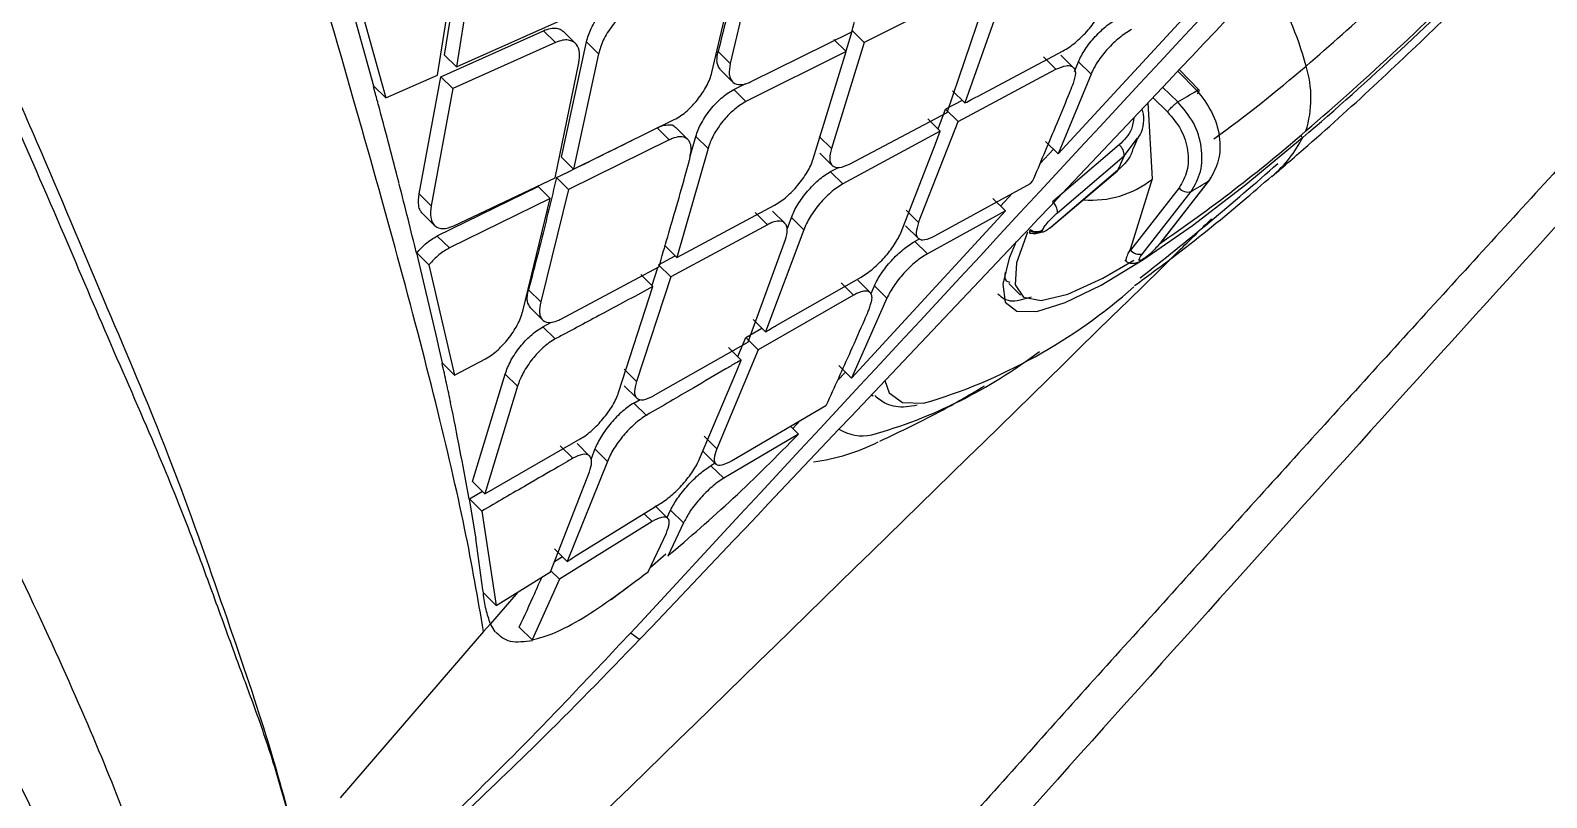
# Model space of a CAD drawing. Extents: x 525 to 613, y 487 to 635.
# Drawn here: x 533.946 to 535.733, y 576.148 to 577.052 of the extents above; entities that cross this region are included whole.
import ezdxf

# ---------------------------------------------------------------- set-up
doc = ezdxf.new("R2010")
doc.units = 0
doc.header["$MEASUREMENT"] = 0
doc.layers.add('1', color=4, linetype='Continuous')
doc.layers.add('STD TEST', color=3, linetype='Continuous')

# ---------------------------------------------------------------- blocks, each defined once
blk = doc.blocks.new('2023 VANGUARD')
at = {"layer": '1', "color": 3, "linetype": 'Continuous', "lineweight": 25}
for p, q in [((-34.5256, -15.6681), (-34.5028, -15.5259)), ((-34.6089, -15.7047), (-34.6525, -15.5474)), ((-34.5338, -15.692), (-34.5113, -15.5494)), ((-34.4887, -15.5399), (-34.5115, -15.6821)), ((-34.2106, -15.6885), (-34.1792, -15.5547)), ((-34.1572, -15.5446), (-34.189, -15.678)), ((-34.6384, -15.5614), (-34.5948, -15.7187)), ((-33.8028, -15.7845), (-33.624, -15.5906)), ((-33.9145, -15.5945), (-34.0311, -15.6532)), ((-33.8696, -15.6022), (-33.9125, -15.7246)), ((-34.5115, -15.6821), (-34.3889, -15.6276)), ((-33.9334, -15.7358), (-33.8919, -15.6133)), ((-34.53, -15.6937), (-34.409, -15.6394)), ((-34.3948, -15.6534), (-34.409, -15.6394)), ((-34.3713, -15.6545), (-34.3854, -15.6405)), ((-34.1642, -15.6994), (-34.0458, -15.6406)), ((-34.0455, -15.639), (-34.053, -15.6635)), ((-34.0455, -15.639), (-34.0311, -15.6532)), ((-34.3948, -15.6534), (-34.5159, -15.7077)), ((-34.3879, -15.7883), (-34.3583, -15.6527)), ((-34.3441, -15.6667), (-34.3583, -15.6527)), ((-34.189, -15.678), (-34.2032, -15.6639)), ((-34.0525, -15.6639), (-34.1705, -15.723)), ((-34.0912, -15.7906), (-34.0525, -15.6639)), ((-34.0311, -15.6532), (-34.0698, -15.7782)), ((-34.0525, -15.6639), (-34.0669, -15.6497)), ((-33.8979, -15.7168), (-33.7969, -15.6631)), ((-34.5115, -15.6821), (-34.5256, -15.6681)), ((-34.3953, -15.8129), (-34.3672, -15.6771)), ((-34.3441, -15.6667), (-34.3737, -15.8024)), ((-33.8053, -15.6848), (-33.8199, -15.6704)), ((-33.7849, -15.6828), (-33.7995, -15.6683)), ((-33.7833, -15.6874), (-33.7787, -15.676)), ((-33.764, -15.6905), (-33.7787, -15.676)), ((-34.5948, -15.7187), (-34.5338, -15.692)), ((-34.5555, -15.8318), (-34.53, -15.6937)), ((-34.5159, -15.7077), (-34.53, -15.6937)), ((-34.2006, -15.6856), (-34.1863, -15.6997)), ((-33.9206, -15.7465), (-33.8053, -15.6848)), ((-33.764, -15.6905), (-33.8028, -15.7845)), ((-33.6395, -15.7099), (-33.6617, -15.687)), ((-33.6367, -15.7095), (-33.6601, -15.6853)), ((-34.5948, -15.7187), (-34.6089, -15.7047)), ((-34.5159, -15.7077), (-34.5413, -15.8458)), ((-34.1848, -15.7089), (-34.1705, -15.7017)), ((-34.1705, -15.723), (-34.1848, -15.7089)), ((-33.9125, -15.7246), (-33.927, -15.7102)), ((-33.6797, -15.706), (-33.6618, -15.7234)), ((-34.0485, -15.7966), (-33.9334, -15.7358)), ((-33.9441, -15.7551), (-33.9353, -15.732)), ((-33.9156, -15.7215), (-33.9353, -15.732)), ((-33.9353, -15.732), (-33.9206, -15.7465)), ((-33.697, -15.7244), (-33.6918, -15.8141)), ((-33.6912, -15.7183), (-33.6739, -15.7351)), ((-34.3737, -15.8024), (-34.2549, -15.7441)), ((-34.2389, -15.7677), (-34.2532, -15.7535)), ((-33.9671, -15.8654), (-33.9206, -15.7465)), ((-33.9415, -15.7578), (-33.9561, -15.7433)), ((-34.2609, -15.7681), (-34.3793, -15.8267)), ((-34.2752, -15.754), (-34.2609, -15.7681)), ((-34.2362, -15.7874), (-34.2295, -15.7641)), ((-34.2151, -15.7783), (-34.2295, -15.7641)), ((-34.0698, -15.7782), (-34.0843, -15.7639)), ((-33.9415, -15.7578), (-34.0562, -15.82)), ((-33.947, -15.7726), (-33.9415, -15.7578)), ((-33.8176, -15.7699), (-33.8028, -15.7845)), ((-33.7249, -15.7869), (-33.7091, -15.7662)), ((-33.5147, -15.7654), (-33.5172, -15.7629)), ((-34.3879, -15.7883), (-34.3737, -15.8024)), ((-34.2151, -15.7783), (-34.252, -15.9066)), ((-34.0834, -15.7838), (-34.0688, -15.7982)), ((-33.9877, -15.8768), (-33.947, -15.7726)), ((-33.8081, -15.7792), (-33.8241, -15.7964)), ((-33.7307, -15.7741), (-33.8093, -15.8411)), ((-33.8035, -15.8539), (-33.7249, -15.7869)), ((-34.0708, -15.8055), (-34.0615, -15.8005)), ((-34.0562, -15.82), (-34.0708, -15.8056)), ((-33.8116, -15.8715), (-33.733, -15.8045)), ((-33.7324, -15.8037), (-33.811, -15.8708)), ((-33.7324, -15.8037), (-33.733, -15.8045)), ((-34.5341, -15.8813), (-34.4151, -15.8232)), ((-34.5147, -15.8695), (-34.3953, -15.8129)), ((-34.4009, -15.8373), (-34.4151, -15.8232)), ((-34.3793, -15.8267), (-34.3936, -15.8126)), ((-33.9479, -15.8812), (-33.8351, -15.8195)), ((-33.8351, -15.8195), (-33.8328, -15.8169)), ((-33.6918, -15.8141), (-33.718, -15.8974)), ((-33.6603, -15.8246), (-33.7175, -15.8979)), ((-33.6251, -15.8161), (-33.6823, -15.8894)), ((-33.6812, -15.8885), (-33.624, -15.8152)), ((-34.5413, -15.8458), (-34.5555, -15.8318)), ((-34.4009, -15.8373), (-34.5198, -15.8954)), ((-34.4333, -15.9701), (-34.4009, -15.8373)), ((-34.3793, -15.8267), (-34.4122, -15.9591)), ((-33.8796, -15.8371), (-33.8648, -15.8517)), ((-33.8568, -15.8313), (-33.8705, -15.846)), ((-33.7034, -15.9023), (-33.6462, -15.829)), ((-34.5515, -15.8548), (-34.5373, -15.8688)), ((-34.252, -15.9066), (-34.1367, -15.845)), ((-34.1452, -15.8681), (-34.1598, -15.8538)), ((-34.1246, -15.8663), (-34.1392, -15.8519)), ((-34.122, -15.8732), (-34.1169, -15.8594)), ((-34.1022, -15.8739), (-34.1169, -15.8594)), ((-34.0461, -16.0488), (-33.8648, -15.8517)), ((-33.9818, -15.8508), (-33.9671, -15.8654)), ((-33.8648, -15.8517), (-33.9568, -15.9023)), ((-34.1452, -15.8681), (-34.259, -15.9296)), ((-34.1022, -15.8739), (-34.1473, -15.9942)), ((-33.9824, -15.8692), (-33.9677, -15.8838)), ((-33.8359, -15.8746), (-33.8355, -15.8737)), ((-33.8211, -15.8744), (-33.8207, -15.8736)), ((-34.5198, -15.8954), (-34.534, -15.8814)), ((-34.2665, -15.8923), (-34.252, -15.9066)), ((-34.1677, -16.006), (-34.124, -15.8855)), ((-33.9658, -15.8845), (-33.9716, -15.8877)), ((-33.9568, -15.9023), (-33.9716, -15.8877)), ((-34.5581, -15.9012), (-34.5439, -15.9153)), ((-34.5342, -16.0029), (-34.5581, -15.9013)), ((-34.2736, -15.9153), (-34.254, -15.9047)), ((-33.718, -15.8974), (-33.7202, -15.9016)), ((-33.7202, -15.9016), (-33.7175, -15.8979)), ((-33.7175, -15.8979), (-33.718, -15.8974)), ((-33.7054, -15.9108), (-33.7044, -15.9102)), ((-33.7023, -15.9083), (-33.7033, -15.9089)), ((-34.5439, -15.9153), (-34.5137, -16.0452)), ((-34.3886, -15.9792), (-34.273, -15.9178)), ((-34.2591, -15.9296), (-34.2995, -16.0529)), ((-34.28, -15.9409), (-34.2944, -15.9266)), ((-34.2747, -15.9187), (-34.2813, -15.9395)), ((-34.2736, -15.9153), (-34.259, -15.9296)), ((-34.1347, -15.9869), (-34.0348, -15.9297)), ((-34.4122, -15.9591), (-34.4266, -15.9449)), ((-34.3204, -16.0657), (-34.28, -15.9409)), ((-34.0436, -15.951), (-34.0583, -15.9364)), ((-34.024, -15.9481), (-34.0388, -15.9335)), ((-34.0235, -15.9498), (-34.0192, -15.94)), ((-34.0044, -15.9546), (-34.0192, -15.94)), ((-33.8608, -15.9375), (-33.8469, -15.9509)), ((-34.4244, -15.966), (-34.41, -15.9803)), ((-34.0436, -15.951), (-34.1559, -16.0156)), ((-34.0044, -15.9546), (-34.0461, -16.0488)), ((-34.4096, -15.9884), (-34.3994, -15.9829)), ((-34.1473, -15.9942), (-34.1621, -15.9796)), ((-34.5326, -16.0103), (-34.5342, -16.0029)), ((-34.3951, -16.0027), (-34.4096, -15.9884)), ((-34.1802, -16.0235), (-34.1707, -16.001)), ((-34.1707, -16.001), (-34.1516, -15.9899)), ((-34.1559, -16.0156), (-34.1707, -16.001)), ((-34.528, -16.0309), (-34.5326, -16.0103)), ((-34.2796, -16.0698), (-34.1676, -16.006)), ((-34.1559, -16.0156), (-34.2049, -16.132)), ((-34.1762, -16.0275), (-34.191, -16.0128)), ((-34.5137, -16.0452), (-34.528, -16.031)), ((-34.5137, -16.0452), (-34.4772, -16.026)), ((-34.2995, -16.0529), (-34.3141, -16.0384)), ((-34.1814, -16.0404), (-34.1762, -16.0275)), ((-34.0461, -16.0488), (-34.061, -16.034)), ((-34.4926, -16.1706), (-34.4539, -16.044)), ((-34.4394, -16.0583), (-34.4539, -16.044)), ((-34.225, -16.144), (-34.1814, -16.0404)), ((-34.0533, -16.0417), (-34.0627, -16.0518)), ((-34.4394, -16.0583), (-34.4779, -16.185)), ((-34.3139, -16.0577), (-34.2992, -16.0722)), ((-34.3026, -16.0782), (-34.2952, -16.0738)), ((-34.022, -16.0684), (-34.0206, -16.0696)), ((-34.2878, -16.0927), (-34.3026, -16.0782)), ((-34.1874, -16.1462), (-34.0762, -16.081)), ((-34.0756, -16.0804), (-34.0762, -16.081)), ((-34.1084, -16.1147), (-34.1178, -16.1054)), ((-34.1065, -16.0988), (-34.1152, -16.1081)), ((-34.4779, -16.185), (-34.3656, -16.1204)), ((-34.3892, -16.1287), (-34.3745, -16.1433)), ((-34.3547, -16.1406), (-34.3694, -16.126)), ((-34.2049, -16.132), (-34.2198, -16.1173)), ((-34.1084, -16.1147), (-34.1967, -16.1668)), ((-34.3484, -16.1323), (-34.3529, -16.1438)), ((-34.3336, -16.1469), (-34.3484, -16.1323)), ((-34.2212, -16.1349), (-34.2063, -16.1497)), ((-34.4008, -16.2772), (-34.3547, -16.1592)), ((-34.3336, -16.1469), (-34.3811, -16.2648)), ((-34.2069, -16.1491), (-34.2117, -16.152)), ((-34.1967, -16.1668), (-34.2117, -16.152)), ((-34.4963, -16.191), (-34.4809, -16.1821)), ((-34.4779, -16.185), (-34.4925, -16.1706)), ((-34.489, -16.2338), (-34.4962, -16.1911)), ((-34.4816, -16.2055), (-34.4962, -16.1911)), ((-34.3704, -16.258), (-34.2719, -16.1971)), ((-34.2625, -16.2141), (-34.2775, -16.1992)), ((-34.4816, -16.2055), (-34.4648, -16.3168)), ((-34.2811, -16.2178), (-34.3902, -16.2857)), ((-34.2811, -16.2178), (-34.2905, -16.2086)), ((-34.2634, -16.2132), (-34.2593, -16.2044)), ((-34.2442, -16.2193), (-34.2593, -16.2044)), ((-34.4884, -16.2379), (-34.4891, -16.2337)), ((-34.2856, -16.277), (-34.2642, -16.2314)), ((-34.2442, -16.2193), (-34.2626, -16.2585)), ((-34.4803, -16.2981), (-34.4886, -16.2378)), ((-34.3811, -16.2648), (-34.3961, -16.2499)), ((-34.3867, -16.2592), (-34.3961, -16.2651)), ((-34.2648, -16.2564), (-34.2837, -16.2729)), ((-34.4648, -16.3168), (-34.4008, -16.2772)), ((-34.3902, -16.2857), (-34.4223, -16.3573)), ((-34.3902, -16.2857), (-34.4003, -16.2758)), ((-34.4797, -16.302), (-34.4804, -16.298)), ((-34.4648, -16.3168), (-34.4797, -16.302)), ((-34.4391, -16.3009), (-34.4714, -16.3383)), ((-34.308, -16.2941), (-34.3294, -16.3101)), ((-34.4715, -16.3382), (-34.4795, -16.3475)), ((-34.4657, -16.3479), (-34.4715, -16.3382)), ((-34.4223, -16.3573), (-34.4375, -16.3423)), ((-34.2948, -16.3366), (-34.3065, -16.3492)), ((-34.4795, -16.3475), (-34.6483, -16.5432))]:
    blk.add_line(p, q, dxfattribs=at)
at = {"layer": '1', "color": 3, "linetype": 'Continuous', "lineweight": 25, "flags": 128}
for points in [[(-33.8523, -15.8877), (-33.8604, -15.9074), (-33.868, -15.9382), (-33.865, -15.9593), (-33.8515, -15.97), (-33.8277, -15.9702), (-33.7943, -15.9598), (-33.752, -15.9391), (-33.7017, -15.9085), (-33.6444, -15.8688), (-33.5817, -15.8207), (-33.5147, -15.7654)], [(-33.8388, -15.8769), (-33.8516, -15.9129), (-33.8532, -15.9387), (-33.8434, -15.9536), (-33.8226, -15.9573), (-33.7912, -15.9497), (-33.75, -15.9309), (-33.7136, -15.9099)], [(-33.6812, -15.8885), (-33.6813, -15.8886), (-33.6823, -15.8894)], [(-33.7023, -15.9083), (-33.7035, -15.9095), (-33.7044, -15.9102)], [(-34.0068, -16.0515), (-34.0018, -16.0663), (-33.9861, -16.0775), (-33.9613, -16.0785)]]:
    blk.add_lwpolyline(points, dxfattribs=at)
at = {"layer": '1', "color": 3, "linetype": 'Continuous', "lineweight": 25}
for centre, radius, start, end in [((-35.2878, -13.6077), 2.7308, 310.5996, 315.3722), ((-35.8475, -13.0465), 3.5826, 310.6298, 315.5795), ((-35.7483, -13.1477), 3.4376, 310.6051, 315.4367), ((-33.8958, -15.7847), 0.3988, 15.0466, 31.2214), ((-34.6109, -14.4016), 1.6875, 305.9902, 310.6913), ((-33.6326, -15.719), 0.1277, 342.413, 17.2353), ((-33.9127, -15.2854), 0.5048, 299.8019, 302.7594), ((-34.7452, -14.3345), 1.8838, 304.3087, 310.936), ((-33.6508, -15.6949), 0.1533, 310.9035, 332.6377), ((-33.5015, -15.8974), 0.2492, 153.6731, 157.9105), ((-33.7403, -15.7862), 0.0154, 357.3974, 51.7686), ((-35.8546, -13.1783), 3.4916, 307.9732, 311.4339), ((-33.7631, -15.7244), 0.1147, 265.064, 308.4684), ((-33.65, -15.8162), 0.0133, 219.174, 286.3598), ((-33.9478, -15.3087), 0.6013, 300.1035, 302.458), ((-33.6274, -15.8125), 0.00425, 302.457, 1.5211), ((-33.8189, -15.8532), 0.0154, 357.397, 51.7679), ((-33.8286, -15.8648), 0.0122, 233.1061, 308.0185), ((-33.8282, -15.864), 0.0122, 233.1061, 308.0185), ((-33.813, -15.8699), 0.00217, 274.9333, 335.6734), ((-33.7072, -15.8895), 0.0133, 219.1751, 286.3601), ((-33.7094, -15.9042), 0.00769, 285.707, 322.2772), ((-34.1445, -15.4556), 0.6493, 286.3966, 311.5825), ((-34.1838, -15.5441), 0.594, 285.7699, 307.1844), ((-34.0329, -16.0636), 0.0532, 238.2516, 281.5025), ((-34.1223, -15.9109), 0.2387, 277.5664, 296.8323)]:
    blk.add_arc(centre, radius, start, end, dxfattribs=at)
for points, knots in [([(-26.2566, -9.0066), (-26.2864, -9.0326), (-26.3462, -9.0848), (-26.4359, -9.1634), (-26.5259, -9.2425), (-26.6162, -9.322), (-26.7068, -9.4021), (-26.7976, -9.4826), (-26.9625, -9.6292), (-27.2007, -9.8424), (-27.5634, -10.1702), (-27.9771, -10.5489), (-28.6449, -11.1694), (-29.5104, -11.9931), (-30.387, -12.8555), (-31.0802, -13.5544), (-31.5958, -14.0829), (-32.1064, -14.615), (-32.5004, -15.0325), (-32.7801, -15.3322), (-32.9483, -15.5135), (-33.1156, -15.6948), (-33.282, -15.8763), (-33.4475, -16.0578), (-33.6121, -16.2395), (-33.7759, -16.4212), (-33.9388, -16.6031), (-34.1008, -16.785), (-34.2619, -16.967), (-34.4222, -17.1491), (-34.5284, -17.2708), (-34.5815, -17.3315)], [0, 0, 0, 0, 0.010126, 0.020295, 0.030505, 0.040758, 0.051054, 0.061392, 0.071773, 0.107388, 0.142994, 0.196448, 0.250296, 0.375054, 0.500194, 0.562652, 0.625129, 0.687783, 0.750122, 0.771141, 0.792123, 0.813067, 0.833974, 0.854846, 0.875682, 0.896484, 0.917252, 0.937986, 0.958689, 0.97936, 1, 1, 1, 1]), ([(-34.2953, -16.3564), (-34.1482, -16.2012), (-33.8522, -15.8888), (-33.42, -15.4314), (-33.0101, -14.9978), (-32.6366, -14.6027), (-32.2647, -14.2094), (-31.8859, -13.8093), (-31.4915, -13.3934), (-31.1636, -13.0484), (-30.8998, -12.7711), (-30.6977, -12.5589), (-30.4946, -12.3458), (-30.2801, -12.1209), (-30.0435, -11.873), (-29.7782, -11.5954), (-29.4728, -11.2761), (-29.1252, -10.9132), (-28.7335, -10.5043), (-28.3069, -10.0592), (-27.8593, -9.5924), (-27.5544, -9.2736), (-27.4031, -9.1154)], [0, 0, 0, 0, 0.064164, 0.129134, 0.188798, 0.243179, 0.292266, 0.351199, 0.408496, 0.464259, 0.494029, 0.523343, 0.552199, 0.582361, 0.616634, 0.655054, 0.697624, 0.749251, 0.805912, 0.867594, 0.93432, 1, 1, 1, 1]), ([(-26.5548, -9.3729), (-26.8823, -9.6598), (-27.5372, -10.2335), (-28.505, -11.1178), (-29.4609, -12.0181), (-30.4026, -12.9353), (-31.3297, -13.8678), (-32.2405, -14.8151), (-33.1358, -15.775), (-33.7174, -16.4252), (-34.0082, -16.7503)], [0, 0, 0, 0, 0.125, 0.25, 0.375, 0.5, 0.625, 0.75, 0.875, 1, 1, 1, 1]), ([(-30.8971, -12.6971), (-31.3091, -13.1322), (-31.9424, -13.8012), (-33.0721, -15.0172), (-33.7928, -15.7949), (-34.2948, -16.3366)], [0, 0, 0, 0, 0.360925, 0.55487, 1, 1, 1, 1]), ([(-34.7055, -16.5768), (-34.7067, -16.5724), (-34.7136, -16.5478), (-34.7272, -16.499), (-34.7494, -16.4356), (-34.7741, -16.3698), (-34.7983, -16.3026), (-34.8285, -16.2211), (-34.8681, -16.1232), (-34.9195, -16.0075), (-34.9784, -15.8681), (-35.0436, -15.7193), (-35.1175, -15.554), (-35.1994, -15.3728), (-35.2891, -15.1764), (-35.3828, -14.9717), (-35.4776, -14.7616), (-35.5752, -14.5428), (-35.6643, -14.3414), (-35.7416, -14.1642), (-35.8089, -14.0078), (-35.8797, -13.841), (-35.9497, -13.675), (-36.0108, -13.5285), (-36.0456, -13.4413), (-36.0606, -13.4036)], [0, 0, 0, 0, 0.009738, 0.054602, 0.100033, 0.132056, 0.170263, 0.205637, 0.248795, 0.300159, 0.346151, 0.397485, 0.446642, 0.498592, 0.555879, 0.611205, 0.664279, 0.721091, 0.779345, 0.816197, 0.852883, 0.894557, 0.93795, 0.973138, 1, 1, 1, 1]), ([(-36.0469, -13.3967), (-35.9903, -13.5351), (-35.877, -13.8122), (-35.7036, -14.2184), (-35.5285, -14.6144), (-35.3563, -14.9974), (-35.2098, -15.3151), (-35.0941, -15.5721), (-35.004, -15.7723), (-34.9265, -15.9585), (-34.8501, -16.1359), (-34.7903, -16.3078), (-34.7382, -16.4576), (-34.7163, -16.5368), (-34.7053, -16.5765)], [0, 0, 0, 0, 0.099304, 0.198802, 0.298385, 0.398317, 0.498406, 0.560917, 0.623789, 0.687365, 0.750255, 0.83339, 0.916532, 1, 1, 1, 1]), ([(-34.8375, -16.7507), (-34.846, -16.7241), (-34.8632, -16.6709), (-34.8984, -16.5706), (-34.947, -16.4518), (-35.0111, -16.3094), (-35.0933, -16.1421), (-35.1945, -15.9519), (-35.3102, -15.7414), (-35.4515, -15.4908), (-35.6176, -15.1991), (-35.8053, -14.8674), (-35.9961, -14.5247), (-36.1873, -14.1729), (-36.3771, -13.8145), (-36.5004, -13.5706), (-36.5621, -13.4488)], [0, 0, 0, 0, 0.062319, 0.124752, 0.187451, 0.250906, 0.314486, 0.37751, 0.44061, 0.503895, 0.587131, 0.669779, 0.75236, 0.835034, 0.917583, 1, 1, 1, 1]), ([(-34.8997, -16.8066), (-34.91, -16.7817), (-34.9308, -16.7319), (-34.9737, -16.6377), (-35.027, -16.524), (-35.0943, -16.3865), (-35.1762, -16.2228), (-35.2757, -16.0342), (-35.3878, -15.8229), (-35.5239, -15.5685), (-35.6831, -15.2695), (-35.8626, -14.9278), (-36.045, -14.5738), (-36.2284, -14.2102), (-36.4113, -13.84), (-36.5319, -13.5889), (-36.5921, -13.4634)], [0, 0, 0, 0, 0.06234, 0.124818, 0.187363, 0.250453, 0.313852, 0.376637, 0.439459, 0.502671, 0.586016, 0.668823, 0.751617, 0.834542, 0.917364, 1, 1, 1, 1]), ([(-34.4795, -16.3475), (-34.4862, -16.3085), (-34.4996, -16.2302), (-34.5344, -16.0808), (-34.5788, -15.9112), (-34.6322, -15.7208), (-34.6927, -15.5128), (-34.7711, -15.2489), (-34.8688, -14.9224), (-34.9839, -14.5286), (-35.1017, -14.1137), (-35.1772, -13.8234), (-35.215, -13.6781)], [0, 0, 0, 0, 0.080977, 0.162706, 0.245456, 0.32577, 0.407713, 0.491267, 0.616464, 0.743326, 0.871464, 1, 1, 1, 1]), ([(-33.5509, -15.8112), (-33.5368, -15.7991), (-33.4953, -15.7634), (-33.4267, -15.7013), (-33.3463, -15.6247), (-33.2682, -15.5466), (-33.1926, -15.4672), (-33.1194, -15.3866), (-33.0494, -15.3044), (-32.9959, -15.239), (-32.9681, -15.201), (-32.9605, -15.1907)], [0, 0, 0, 0, 0.0661386, 0.1941198, 0.319048, 0.4425126, 0.5660406, 0.6906169, 0.8179342, 0.9504935, 1, 1, 1, 1]), ([(-34.0458, -15.6406), (-34.0392, -15.6167), (-34.0288, -15.5789), (-34.0174, -15.5372), (-34.0125, -15.5178), (-34.0111, -15.5124), (-34.0108, -15.5107), (-34.0108, -15.5105)], [0, 0, 0, 0, 0.5542, 0.876803, 0.963311, 0.995487, 1, 1, 1, 1]), ([(-34.1714, -15.5305), (-34.1772, -15.5556), (-34.1875, -15.6004), (-34.1984, -15.6445), (-34.2032, -15.6639)], [0, 0, 0, 0, 0.560001, 1, 1, 1, 1]), ([(-34.3583, -15.6527), (-34.3568, -15.6474), (-34.3545, -15.6393), (-34.3482, -15.628), (-34.3411, -15.6178), (-34.3325, -15.6085), (-34.323, -15.6008), (-34.3176, -15.598), (-34.3147, -15.5965)], [0, 0, 0, 0, 0.23841, 0.365256, 0.497015, 0.709751, 0.84528, 1, 1, 1, 1]), ([(-34.3005, -15.6105), (-34.3033, -15.612), (-34.3087, -15.6148), (-34.3181, -15.6223), (-34.3267, -15.6316), (-34.3339, -15.6419), (-34.3403, -15.6533), (-34.3426, -15.6614), (-34.3441, -15.6667)], [0, 0, 0, 0, 0.150956, 0.284896, 0.500969, 0.631908, 0.759299, 1, 1, 1, 1]), ([(-33.7969, -15.6631), (-33.7945, -15.6618), (-33.7898, -15.6591), (-33.7803, -15.6519), (-33.7709, -15.6428), (-33.7627, -15.6329), (-33.7566, -15.6243), (-33.7524, -15.6164), (-33.7504, -15.6119), (-33.7497, -15.6104)], [0, 0, 0, 0, 0.133853, 0.261845, 0.500353, 0.624841, 0.750308, 0.914729, 1, 1, 1, 1]), ([(-33.7787, -15.676), (-33.7777, -15.6737), (-33.7756, -15.6691), (-33.771, -15.6615), (-33.7655, -15.6538), (-33.7591, -15.6463), (-33.7522, -15.6393), (-33.7425, -15.6307), (-33.7356, -15.6266), (-33.731, -15.6238)], [0, 0, 0, 0, 0.127718, 0.250039, 0.37571, 0.500214, 0.623719, 0.750554, 1, 1, 1, 1]), ([(-34.409, -15.6394), (-34.4062, -15.6383), (-34.4007, -15.6362), (-34.3937, -15.6362), (-34.3886, -15.6377), (-34.3864, -15.6398), (-34.3856, -15.6406)], [0, 0, 0, 0, 0.296507, 0.576126, 0.838903, 1, 1, 1, 1]), ([(-33.7164, -15.6382), (-33.7188, -15.6396), (-33.7234, -15.6422), (-33.733, -15.6495), (-33.7425, -15.6585), (-33.7508, -15.6684), (-33.7571, -15.6768), (-33.7612, -15.6847), (-33.7633, -15.689), (-33.7641, -15.6905)], [0, 0, 0, 0, 0.133412, 0.261301, 0.500691, 0.625134, 0.750277, 0.916768, 1, 1, 1, 1]), ([(-34.3672, -15.677), (-34.3667, -15.673), (-34.3657, -15.6644), (-34.3689, -15.6564), (-34.374, -15.652), (-34.3796, -15.6502), (-34.3866, -15.6503), (-34.392, -15.6523), (-34.3948, -15.6534)], [0, 0, 0, 0, 0.199757, 0.432215, 0.561484, 0.699183, 0.845346, 1, 1, 1, 1]), ([(-34.2003, -15.6853), (-34.202, -15.6831), (-34.2046, -15.6795), (-34.2047, -15.6713), (-34.2037, -15.6664), (-34.2032, -15.6639)], [0, 0, 0, 0, 0.472663, 0.741186, 1, 1, 1, 1]), ([(-34.189, -15.678), (-34.1897, -15.6826), (-34.1909, -15.6897), (-34.1888, -15.6966), (-34.185, -15.7018), (-34.1781, -15.7037), (-34.1701, -15.7021), (-34.1656, -15.7), (-34.1642, -15.6994)], [0, 0, 0, 0, 0.235292, 0.364139, 0.500288, 0.749679, 0.915824, 1, 1, 1, 1]), ([(-33.8053, -15.6848), (-33.801, -15.683), (-33.7952, -15.6805), (-33.789, -15.6804), (-33.7842, -15.6823), (-33.7812, -15.6887), (-33.7838, -15.6973), (-33.7851, -15.7016)], [0, 0, 0, 0, 0.250489, 0.338254, 0.501586, 0.751021, 1, 1, 1, 1]), ([(-34.2549, -15.7442), (-34.2523, -15.7427), (-34.2473, -15.74), (-34.2379, -15.7325), (-34.2292, -15.7233), (-34.2217, -15.7131), (-34.2168, -15.7047), (-34.2128, -15.6964), (-34.2113, -15.6911), (-34.2106, -15.6885)], [0, 0, 0, 0, 0.142562, 0.273427, 0.499431, 0.625131, 0.75031, 0.875192, 1, 1, 1, 1]), ([(-34.6047, -15.7222), (-34.6054, -15.7194), (-34.607, -15.7136), (-34.6085, -15.7079), (-34.6093, -15.705)], [0, 0, 0, 0, 0.499981, 1, 1, 1, 1]), ([(-34.2295, -15.7641), (-34.2287, -15.7616), (-34.2271, -15.7565), (-34.2231, -15.7483), (-34.2181, -15.74), (-34.2105, -15.7297), (-34.2016, -15.7204), (-34.1922, -15.713), (-34.1873, -15.7103), (-34.1848, -15.7089)], [0, 0, 0, 0, 0.123367, 0.247578, 0.37292, 0.499547, 0.730112, 0.860214, 1, 1, 1, 1]), ([(-33.9125, -15.7246), (-33.9097, -15.7231), (-33.9049, -15.7205), (-33.9001, -15.7179), (-33.8979, -15.7168)], [0, 0, 0, 0, 0.560001, 1, 1, 1, 1]), ([(-33.8328, -15.8169), (-33.8238, -15.7956), (-33.8096, -15.7619), (-33.7941, -15.7249), (-33.7874, -15.7078), (-33.7855, -15.7032), (-33.7851, -15.7018), (-33.7851, -15.7016)], [0, 0, 0, 0, 0.558794, 0.881262, 0.966084, 0.996283, 1, 1, 1, 1]), ([(-33.6368, -15.7105), (-33.6367, -15.7101), (-33.6364, -15.7093), (-33.6369, -15.7089), (-33.6379, -15.709), (-33.639, -15.7096), (-33.6395, -15.7099)], [0, 0, 0, 0, 0.259419, 0.518943, 0.768457, 1, 1, 1, 1]), ([(-33.6395, -15.7099), (-33.6331, -15.7179), (-33.6203, -15.7341), (-33.6115, -15.7641), (-33.612, -15.7936), (-33.6207, -15.8086), (-33.6251, -15.8161)], [0, 0, 0, 0, 0.249978, 0.4999653, 0.7499704, 1, 1, 1, 1]), ([(-33.6389, -15.7139), (-33.6385, -15.7133), (-33.6375, -15.712), (-33.637, -15.711), (-33.6368, -15.7105)], [0, 0, 0, 0, 0.481439, 1, 1, 1, 1]), ([(-34.6033, -15.727), (-34.6035, -15.7262), (-34.6039, -15.7246), (-34.6044, -15.723), (-34.6046, -15.7222)], [0, 0, 0, 0, 0.499995, 1, 1, 1, 1]), ([(-34.5809, -15.8124), (-34.5845, -15.7983), (-34.5918, -15.7703), (-34.5994, -15.7414), (-34.6033, -15.727)], [0, 0, 0, 0, 0.499906, 1, 1, 1, 1]), ([(-34.1705, -15.723), (-34.173, -15.7244), (-34.1778, -15.7272), (-34.1872, -15.7346), (-34.1961, -15.7438), (-34.2037, -15.7541), (-34.2087, -15.7624), (-34.2127, -15.7707), (-34.2143, -15.7757), (-34.2151, -15.7783)], [0, 0, 0, 0, 0.13879, 0.268464, 0.499887, 0.626434, 0.75209, 0.876515, 1, 1, 1, 1]), ([(-33.7091, -15.7662), (-33.7088, -15.7658), (-33.7028, -15.758), (-33.7004, -15.745), (-33.7031, -15.7335), (-33.7036, -15.7314)], [0, 0, 0, 0, 0.04531, 0.82053, 1, 1, 1, 1]), ([(-33.6739, -15.7351), (-33.6735, -15.7346), (-33.6726, -15.7335), (-33.6706, -15.7312), (-33.6677, -15.7284), (-33.665, -15.7258), (-33.663, -15.7242), (-33.6622, -15.7237), (-33.6618, -15.7234)], [0, 0, 0, 0, 0.124722, 0.249344, 0.5, 0.750656, 0.875278, 1, 1, 1, 1]), ([(-33.6739, -15.7351), (-33.6682, -15.7418), (-33.6568, -15.7552), (-33.6489, -15.7805), (-33.6491, -15.8055), (-33.6566, -15.8183), (-33.6603, -15.8246)], [0, 0, 0, 0, 0.249817, 0.500222, 0.750496, 1, 1, 1, 1]), ([(-33.6462, -15.829), (-33.6418, -15.8215), (-33.6331, -15.8064), (-33.6326, -15.7769), (-33.6416, -15.747), (-33.6551, -15.7313), (-33.6618, -15.7234)], [0, 0, 0, 0, 0.25003, 0.500035, 0.750022, 1, 1, 1, 1]), ([(-34.2752, -15.754), (-34.2735, -15.7532), (-34.2691, -15.7512), (-34.2614, -15.7499), (-34.2551, -15.7503), (-34.2536, -15.7535), (-34.2534, -15.7538)], [0, 0, 0, 0, 0.178573, 0.478416, 0.95492, 1, 1, 1, 1]), ([(-33.7135, -15.7418), (-33.7142, -15.7465), (-33.7159, -15.7591), (-33.725, -15.7683), (-33.7307, -15.7741)], [0, 0, 0, 0, 0.36989, 1, 1, 1, 1]), ([(-34.3936, -15.8126), (-34.3715, -15.8017), (-34.3401, -15.7862), (-34.3088, -15.7707), (-34.2997, -15.7661)], [0, 0, 0, 0, 0.705948, 1, 1, 1, 1]), ([(-34.2365, -15.7891), (-34.2364, -15.7886), (-34.2362, -15.7871), (-34.2352, -15.7829), (-34.2347, -15.7769), (-34.2362, -15.7708), (-34.2402, -15.7657), (-34.2471, -15.7636), (-34.255, -15.7655), (-34.2593, -15.7673), (-34.2604, -15.7679), (-34.2608, -15.7681), (-34.2609, -15.7681), (-34.2609, -15.7681)], [0, 0, 0, 0, 0.023367, 0.067341, 0.217527, 0.372034, 0.50098, 0.750044, 0.933882, 0.981723, 0.994558, 0.999332, 1, 1, 1, 1]), ([(-33.7147, -15.7795), (-33.7133, -15.7762), (-33.7116, -15.772), (-33.7088, -15.7662), (-33.7081, -15.765)], [0, 0, 0, 0, 0.778942, 1, 1, 1, 1]), ([(-34.273, -15.9178), (-34.2661, -15.8941), (-34.2552, -15.8565), (-34.2432, -15.8152), (-34.2382, -15.796), (-34.2367, -15.7909), (-34.2365, -15.7893), (-34.2365, -15.7891)], [0, 0, 0, 0, 0.556155, 0.8812, 0.966356, 0.996399, 1, 1, 1, 1]), ([(-34.0698, -15.7782), (-34.0708, -15.7824), (-34.0724, -15.789), (-34.0711, -15.7953), (-34.0694, -15.7978), (-34.0681, -15.7989), (-34.0674, -15.7993), (-34.0652, -15.8005), (-34.0597, -15.8014), (-34.0526, -15.7984), (-34.0485, -15.7967)], [0, 0, 0, 0, 0.227326, 0.358308, 0.50069, 0.509896, 0.525431, 0.57548, 0.751062, 1, 1, 1, 1]), ([(-33.7149, -15.7783), (-33.7151, -15.7794), (-33.7171, -15.7897), (-33.7252, -15.7971), (-33.7324, -15.8037)], [0, 0, 0, 0, 0.112441, 1, 1, 1, 1]), ([(-34.1367, -15.845), (-34.1343, -15.8435), (-34.1296, -15.8408), (-34.1203, -15.8334), (-34.1113, -15.8242), (-34.1035, -15.8142), (-34.0983, -15.8062), (-34.0939, -15.7981), (-34.0921, -15.7931), (-34.0912, -15.7906)], [0, 0, 0, 0, 0.136821, 0.265634, 0.499001, 0.621675, 0.745819, 0.871807, 1, 1, 1, 1]), ([(-34.1169, -15.8594), (-34.1159, -15.857), (-34.114, -15.8522), (-34.1095, -15.8442), (-34.1042, -15.8363), (-34.0962, -15.8263), (-34.0872, -15.8171), (-34.0779, -15.8097), (-34.0732, -15.8069), (-34.0708, -15.8055)], [0, 0, 0, 0, 0.127153, 0.252722, 0.377151, 0.500843, 0.736295, 0.864627, 1, 1, 1, 1]), ([(-34.579, -15.8196), (-34.5793, -15.8184), (-34.5799, -15.816), (-34.5806, -15.8135), (-34.5809, -15.8123)], [0, 0, 0, 0, 0.499993, 1, 1, 1, 1]), ([(-34.5585, -15.9016), (-34.5618, -15.8882), (-34.5684, -15.8613), (-34.5754, -15.8336), (-34.579, -15.8197)], [0, 0, 0, 0, 0.499928, 1, 1, 1, 1]), ([(-34.3936, -15.8126), (-34.3996, -15.8375), (-34.4102, -15.882), (-34.4216, -15.9256), (-34.4266, -15.9449)], [0, 0, 0, 0, 0.560001, 1, 1, 1, 1]), ([(-34.0562, -15.82), (-34.0586, -15.8214), (-34.0632, -15.8241), (-34.0726, -15.8315), (-34.0816, -15.8407), (-34.0896, -15.8507), (-34.0949, -15.8587), (-34.0994, -15.8666), (-34.1013, -15.8714), (-34.1023, -15.8739)], [0, 0, 0, 0, 0.134897, 0.263089, 0.499275, 0.622896, 0.747431, 0.872985, 1, 1, 1, 1]), ([(-33.7126, -15.9397), (-33.6977, -15.9288), (-33.6558, -15.8981), (-33.6019, -15.8547), (-33.5624, -15.8206), (-33.5507, -15.8105)], [0, 0, 0, 0, 0.2780062, 0.7854052, 1, 1, 1, 1]), ([(-34.5514, -15.8547), (-34.5524, -15.8536), (-34.5545, -15.8512), (-34.5568, -15.8441), (-34.556, -15.8367), (-34.5555, -15.8318)], [0, 0, 0, 0, 0.233362, 0.49686, 1, 1, 1, 1]), ([(-34.5413, -15.8458), (-34.5418, -15.8507), (-34.5426, -15.8582), (-34.5401, -15.8655), (-34.5359, -15.8709), (-34.5278, -15.8741), (-34.519, -15.871), (-34.5147, -15.8695)], [0, 0, 0, 0, 0.242289, 0.369414, 0.500371, 0.749923, 1, 1, 1, 1]), ([(-33.8207, -15.8736), (-33.8199, -15.8722), (-33.8184, -15.8694), (-33.8135, -15.8637), (-33.8083, -15.8583), (-33.8051, -15.8554), (-33.8035, -15.8539)], [0, 0, 0, 0, 0.279658, 0.559227, 0.779582, 1, 1, 1, 1]), ([(-34.8748, -17.0821), (-34.4706, -16.6899), (-34.0524, -16.2841), (-33.6359, -15.8747), (-33.6219, -15.861)], [0, 0, 0, 0, 0.966496, 1, 1, 1, 1]), ([(-34.124, -15.8855), (-34.1229, -15.8815), (-34.1212, -15.8752), (-34.1225, -15.869), (-34.1254, -15.8648), (-34.131, -15.8632), (-34.1378, -15.8646), (-34.1423, -15.8666), (-34.1445, -15.8677), (-34.145, -15.868), (-34.1452, -15.8681), (-34.1452, -15.8681)], [0, 0, 0, 0, 0.223953, 0.355718, 0.500502, 0.715689, 0.870853, 0.965682, 0.99041, 0.999019, 1, 1, 1, 1]), ([(-34.0348, -15.9297), (-34.0324, -15.9283), (-34.0279, -15.9255), (-34.0185, -15.9182), (-34.0093, -15.9091), (-34.0011, -15.8993), (-33.9956, -15.8917), (-33.9909, -15.884), (-33.9888, -15.8792), (-33.9877, -15.8768)], [0, 0, 0, 0, 0.134198, 0.262289, 0.500552, 0.620496, 0.743384, 0.869727, 1, 1, 1, 1]), ([(-33.9671, -15.8654), (-33.9684, -15.8696), (-33.9711, -15.8782), (-33.968, -15.8851), (-33.9604, -15.8869), (-33.9521, -15.8831), (-33.9479, -15.8812)], [0, 0, 0, 0, 0.247997, 0.498682, 0.750045, 1, 1, 1, 1]), ([(-33.8369, -15.8771), (-33.8354, -15.8776), (-33.8324, -15.8786), (-33.8268, -15.8782), (-33.823, -15.8768), (-33.8215, -15.8763)], [0, 0, 0, 0, 0.382657, 0.759995, 1, 1, 1, 1]), ([(-33.8359, -15.8746), (-33.8363, -15.8758), (-33.8372, -15.8782), (-33.8357, -15.8781), (-33.835, -15.8781)], [0, 0, 0, 0, 0.530301, 1, 1, 1, 1]), ([(-33.811, -15.8708), (-33.813, -15.8723), (-33.8168, -15.8754), (-33.8204, -15.8771), (-33.8219, -15.8768), (-33.8214, -15.8752), (-33.8211, -15.8744)], [0, 0, 0, 0, 0.279486, 0.559002, 0.779415, 1, 1, 1, 1]), ([(-34.5583, -15.9014), (-34.5549, -15.8976), (-34.5471, -15.8889), (-34.5387, -15.8841), (-34.5341, -15.8813)], [0, 0, 0, 0, 0.440212, 1, 1, 1, 1]), ([(-34.5198, -15.8954), (-34.5239, -15.8978), (-34.5321, -15.9025), (-34.54, -15.911), (-34.5439, -15.9153)], [0, 0, 0, 0, 0.50106, 1, 1, 1, 1]), ([(-34.0192, -15.94), (-34.0181, -15.9377), (-34.016, -15.9332), (-34.0113, -15.9257), (-34.0057, -15.9181), (-33.9993, -15.9105), (-33.9924, -15.9034), (-33.9828, -15.8948), (-33.9761, -15.8905), (-33.9716, -15.8877)], [0, 0, 0, 0, 0.127889, 0.250064, 0.375795, 0.500251, 0.623672, 0.750628, 1, 1, 1, 1]), ([(-33.6823, -15.8894), (-33.684, -15.8914), (-33.6873, -15.8954), (-33.6932, -15.9012), (-33.6985, -15.9057), (-33.701, -15.9074), (-33.7023, -15.9083)], [0, 0, 0, 0, 0.2794856, 0.5590017, 0.7794153, 1, 1, 1, 1]), ([(-33.9568, -15.9023), (-33.9613, -15.9052), (-33.9681, -15.9095), (-33.9777, -15.9181), (-33.9845, -15.9252), (-33.9909, -15.9327), (-33.9965, -15.9403), (-34.0012, -15.9478), (-34.0033, -15.9523), (-34.0044, -15.9546)], [0, 0, 0, 0, 0.251047, 0.377162, 0.50059, 0.624744, 0.749388, 0.87182, 1, 1, 1, 1]), ([(-33.724, -15.9098), (-33.7231, -15.9107), (-33.7213, -15.9124), (-33.7172, -15.9136), (-33.7124, -15.9135), (-33.709, -15.9122), (-33.7073, -15.9116)], [0, 0, 0, 0, 0.254193, 0.509006, 0.759222, 1, 1, 1, 1]), ([(-33.7202, -15.9016), (-33.7212, -15.9038), (-33.7231, -15.9081), (-33.7228, -15.91), (-33.7226, -15.9109)], [0, 0, 0, 0, 0.496059, 1, 1, 1, 1]), ([(-33.7033, -15.9089), (-33.7046, -15.9096), (-33.7072, -15.9109), (-33.7078, -15.9095), (-33.7065, -15.9065), (-33.7045, -15.9037), (-33.7034, -15.9023)], [0, 0, 0, 0, 0.2796579, 0.5592269, 0.7795818, 1, 1, 1, 1]), ([(-33.8594, -15.9361), (-33.861, -15.9357), (-33.8656, -15.9343), (-33.8651, -15.928), (-33.8648, -15.9238)], [0, 0, 0, 0, 0.3435208, 1, 1, 1, 1]), ([(-34.4241, -15.9658), (-34.4257, -15.9636), (-34.4282, -15.9602), (-34.4282, -15.9522), (-34.4271, -15.9473), (-34.4266, -15.9449)], [0, 0, 0, 0, 0.4717, 0.741191, 1, 1, 1, 1]), ([(-34.28, -15.9409), (-34.2991, -15.9512), (-34.3353, -15.9706), (-34.3737, -15.9912), (-34.3929, -16.0015), (-34.3951, -16.0027)], [0, 0, 0, 0, 0.499998, 0.942006, 1, 1, 1, 1]), ([(-34.0249, -15.9662), (-34.0248, -15.9659), (-34.0246, -15.9648), (-34.0236, -15.9623), (-34.0222, -15.9578), (-34.0216, -15.9519), (-34.0239, -15.9471), (-34.0294, -15.9456), (-34.0357, -15.9472), (-34.0401, -15.9492), (-34.0425, -15.9505), (-34.0433, -15.9509), (-34.0435, -15.951)], [0, 0, 0, 0, 0.017347, 0.047358, 0.146095, 0.296692, 0.499054, 0.707988, 0.86123, 0.958554, 0.986235, 1, 1, 1, 1]), ([(-33.8736, -15.9494), (-33.8691, -15.9536), (-33.8615, -15.9608), (-33.842, -15.9554), (-33.834, -15.9531)], [0, 0, 0, 0, 0.589247, 1, 1, 1, 1]), ([(-34.4122, -15.9591), (-34.413, -15.9636), (-34.4143, -15.9706), (-34.4124, -15.9773), (-34.4088, -15.9823), (-34.4022, -15.9839), (-34.3944, -15.9821), (-34.3901, -15.98), (-34.3886, -15.9792)], [0, 0, 0, 0, 0.234281, 0.363297, 0.500109, 0.749612, 0.90944, 1, 1, 1, 1]), ([(-34.0756, -16.0804), (-34.066, -16.0593), (-34.0508, -16.0259), (-34.0346, -15.9889), (-34.0273, -15.9725), (-34.0255, -15.968), (-34.025, -15.9667), (-34.0249, -15.9663), (-34.0249, -15.9662)], [0, 0, 0, 0, 0.561227, 0.884956, 0.968544, 0.990776, 0.998905, 1, 1, 1, 1]), ([(-34.4772, -16.026), (-34.4747, -16.0246), (-34.4699, -16.0217), (-34.4607, -16.0142), (-34.452, -16.0048), (-34.4446, -15.9946), (-34.4396, -15.9862), (-34.4357, -15.9779), (-34.4341, -15.9727), (-34.4333, -15.9701)], [0, 0, 0, 0, 0.141904, 0.27256, 0.499581, 0.624908, 0.749899, 0.874835, 1, 1, 1, 1]), ([(-34.4539, -16.044), (-34.4531, -16.0415), (-34.4514, -16.0364), (-34.4474, -16.0282), (-34.4424, -16.0199), (-34.4348, -16.0096), (-34.426, -16.0002), (-34.4168, -15.9927), (-34.412, -15.9899), (-34.4096, -15.9884)], [0, 0, 0, 0, 0.123663, 0.247897, 0.373069, 0.499526, 0.730356, 0.860384, 1, 1, 1, 1]), ([(-34.3951, -16.0027), (-34.3976, -16.0041), (-34.4023, -16.0069), (-34.4115, -16.0145), (-34.4203, -16.0239), (-34.4279, -16.0342), (-34.4329, -16.0425), (-34.4369, -16.0507), (-34.4386, -16.0558), (-34.4394, -16.0583)], [0, 0, 0, 0, 0.138692, 0.268351, 0.500117, 0.626321, 0.751821, 0.876257, 1, 1, 1, 1]), ([(-34.1473, -15.9942), (-34.145, -15.9928), (-34.1408, -15.9904), (-34.1366, -15.9879), (-34.1347, -15.9869)], [0, 0, 0, 0, 0.560001, 1, 1, 1, 1]), ([(-34.5182, -16.0783), (-34.5198, -16.0705), (-34.5231, -16.055), (-34.5266, -16.0391), (-34.5284, -16.0312)], [0, 0, 0, 0, 0.50004, 1, 1, 1, 1]), ([(-34.1762, -16.0275), (-34.1783, -16.0287), (-34.1843, -16.0322), (-34.2029, -16.0431), (-34.238, -16.0636), (-34.2692, -16.0819), (-34.2878, -16.0927)], [0, 0, 0, 0, 0.057422, 0.159896, 0.500001, 1, 1, 1, 1]), ([(-34.2995, -16.0529), (-34.3006, -16.057), (-34.3023, -16.0634), (-34.3013, -16.0695), (-34.2997, -16.0718), (-34.2986, -16.0727), (-34.2985, -16.0728), (-34.298, -16.0732), (-34.2959, -16.0743), (-34.2906, -16.075), (-34.2836, -16.0717), (-34.2796, -16.0699)], [0, 0, 0, 0, 0.226377, 0.357484, 0.50043, 0.502909, 0.507151, 0.520922, 0.569598, 0.75102, 1, 1, 1, 1]), ([(-34.3656, -16.1204), (-34.3632, -16.119), (-34.3587, -16.1161), (-34.3496, -16.1086), (-34.3407, -16.0993), (-34.3329, -16.0892), (-34.3276, -16.0812), (-34.3232, -16.0732), (-34.3213, -16.0682), (-34.3204, -16.0657)], [0, 0, 0, 0, 0.137051, 0.265927, 0.499131, 0.621629, 0.745625, 0.871596, 1, 1, 1, 1]), ([(-34.0187, -16.0694), (-34.0143, -16.0729), (-34.0038, -16.0814), (-33.9863, -16.0835), (-33.9731, -16.0812), (-33.9687, -16.0804)], [0, 0, 0, 0, 0.317038, 0.769335, 1, 1, 1, 1]), ([(-34.0129, -16.1231), (-33.9876, -16.1111), (-33.9449, -16.0909), (-33.9054, -16.0674), (-33.8893, -16.0578)], [0, 0, 0, 0, 0.591671, 1, 1, 1, 1]), ([(-34.5169, -16.0849), (-34.5171, -16.0838), (-34.5176, -16.0816), (-34.518, -16.0794), (-34.5183, -16.0783)], [0, 0, 0, 0, 0.500008, 1, 1, 1, 1]), ([(-34.4966, -16.1913), (-34.4997, -16.1743), (-34.5058, -16.1402), (-34.5132, -16.1033), (-34.5169, -16.0849)], [0, 0, 0, 0, 0.500303, 1, 1, 1, 1]), ([(-34.3026, -16.0782), (-34.307, -16.0811), (-34.3135, -16.0855), (-34.3227, -16.0943), (-34.3294, -16.1016), (-34.3355, -16.1094), (-34.3409, -16.1174), (-34.3454, -16.1252), (-34.3474, -16.1299), (-34.3484, -16.1323)], [0, 0, 0, 0, 0.248883, 0.376621, 0.498945, 0.624536, 0.749232, 0.872888, 1, 1, 1, 1]), ([(-34.2878, -16.0927), (-34.2901, -16.0942), (-34.2946, -16.097), (-34.3038, -16.1046), (-34.3128, -16.1139), (-34.3207, -16.1239), (-34.3261, -16.1319), (-34.3306, -16.1398), (-34.3326, -16.1445), (-34.3336, -16.1469)], [0, 0, 0, 0, 0.135223, 0.263515, 0.499476, 0.622796, 0.747142, 0.872689, 1, 1, 1, 1]), ([(-34.2626, -16.2585), (-34.2369, -16.2365), (-34.1854, -16.1924), (-34.1341, -16.1406), (-34.1084, -16.1147)], [0, 0, 0, 0, 0.500419, 1, 1, 1, 1]), ([(-34.3745, -16.1433), (-34.3765, -16.1445), (-34.3822, -16.1478), (-34.4001, -16.1582), (-34.4337, -16.1777), (-34.4637, -16.1952), (-34.4816, -16.2055)], [0, 0, 0, 0, 0.057571, 0.160094, 0.499997, 1, 1, 1, 1]), ([(-34.3547, -16.1592), (-34.3535, -16.1551), (-34.3517, -16.1488), (-34.3528, -16.143), (-34.3556, -16.139), (-34.3623, -16.1375), (-34.3704, -16.1413), (-34.3745, -16.1433)], [0, 0, 0, 0, 0.230851, 0.36111, 0.501118, 0.751464, 1, 1, 1, 1]), ([(-34.2719, -16.1971), (-34.2697, -16.1957), (-34.2655, -16.1929), (-34.2585, -16.1873), (-34.2514, -16.1808), (-34.2446, -16.1737), (-34.2383, -16.1661), (-34.2328, -16.1584), (-34.2282, -16.1508), (-34.2261, -16.1463), (-34.225, -16.144)], [0, 0, 0, 0, 0.128315, 0.254502, 0.379134, 0.502803, 0.626115, 0.749682, 0.874112, 1, 1, 1, 1]), ([(-34.2049, -16.132), (-34.2063, -16.1362), (-34.2092, -16.1445), (-34.2066, -16.1509), (-34.1995, -16.1523), (-34.1914, -16.1482), (-34.1874, -16.1462)], [0, 0, 0, 0, 0.247643, 0.498578, 0.750201, 1, 1, 1, 1]), ([(-34.2593, -16.2044), (-34.2581, -16.2022), (-34.2559, -16.1978), (-34.2511, -16.1904), (-34.2455, -16.1828), (-34.239, -16.1752), (-34.2322, -16.1681), (-34.2227, -16.1594), (-34.2161, -16.1549), (-34.2117, -16.152)], [0, 0, 0, 0, 0.128116, 0.250136, 0.375952, 0.500373, 0.62372, 0.750833, 1, 1, 1, 1]), ([(-34.1967, -16.1668), (-34.199, -16.1683), (-34.2035, -16.1711), (-34.2106, -16.1769), (-34.2175, -16.1833), (-34.2242, -16.1903), (-34.2305, -16.1977), (-34.2377, -16.2071), (-34.2415, -16.2154), (-34.2439, -16.2189), (-34.2442, -16.2193)], [0, 0, 0, 0, 0.134204, 0.262199, 0.38448, 0.501613, 0.625878, 0.750924, 0.970494, 1, 1, 1, 1]), ([(-34.2642, -16.2314), (-34.2627, -16.2273), (-34.2596, -16.2192), (-34.2621, -16.2129), (-34.2691, -16.2116), (-34.2772, -16.2158), (-34.2811, -16.2178)], [0, 0, 0, 0, 0.247657, 0.498653, 0.750341, 1, 1, 1, 1]), ([(-34.3811, -16.2648), (-34.3791, -16.2635), (-34.3755, -16.2613), (-34.3719, -16.259), (-34.3704, -16.258)], [0, 0, 0, 0, 0.560001, 1, 1, 1, 1]), ([(-34.4375, -16.3423), (-34.4314, -16.3291), (-34.4224, -16.3096), (-34.4136, -16.2897), (-34.4108, -16.2834)], [0, 0, 0, 0, 0.677894, 1, 1, 1, 1]), ([(-34.4223, -16.3573), (-34.4137, -16.355), (-34.3965, -16.3503), (-34.352, -16.3266), (-34.3121, -16.2968), (-34.2856, -16.277)], [0, 0, 0, 0, 0.2498662, 0.500172, 1, 1, 1, 1]), ([(-34.4714, -16.3383), (-34.4733, -16.3329), (-34.4771, -16.3224), (-34.4789, -16.3088), (-34.4798, -16.3021)], [0, 0, 0, 0, 0.504487, 1, 1, 1, 1]), ([(-34.8582, -16.838), (-34.8552, -16.8369), (-34.8479, -16.8342), (-34.8352, -16.8287), (-34.8156, -16.8187), (-34.7859, -16.8005), (-34.7411, -16.7684), (-34.6769, -16.7163), (-34.5974, -16.6485), (-34.5076, -16.5672), (-34.4067, -16.4712), (-34.3353, -16.3976), (-34.2953, -16.3565)], [0, 0, 0, 0, 0.0146845, 0.0349553, 0.0778289, 0.1419067, 0.2242246, 0.3377929, 0.4871708, 0.6197118, 0.7871194, 1, 1, 1, 1]), ([(-34.3065, -16.3492), (-34.3521, -16.3977), (-34.4341, -16.4851), (-34.519, -16.5668), (-34.5567, -16.6033)], [0, 0, 0, 0, 0.554846, 1, 1, 1, 1]), ([(-34.4218, -16.3583), (-34.4312, -16.3595), (-34.4504, -16.3619), (-34.4605, -16.3527), (-34.4656, -16.3479)], [0, 0, 0, 0, 0.487606, 1, 1, 1, 1]), ([(-34.2962, -16.3555), (-34.2961, -16.3559), (-34.2951, -16.358), (-34.3013, -16.3532), (-34.3065, -16.3492)], [0, 0, 0, 0, 0.166144, 1, 1, 1, 1])]:
    blk.add_open_spline(points, degree=3, knots=knots, dxfattribs=at)
blk = doc.blocks.new('2026 Vanguard')
at = {"layer": 'STD TEST', "color": 1}
blk.add_blockref('2023 VANGUARD', (44.1613, 88.209), dxfattribs=at)

msp = doc.modelspace()

# ---------------------------------------------------------------- block references
at = {"layer": '1'}
msp.add_blockref('2026 Vanguard', (524.7985, 504.4821), dxfattribs=at)

doc.saveas('drawing.dxf')
